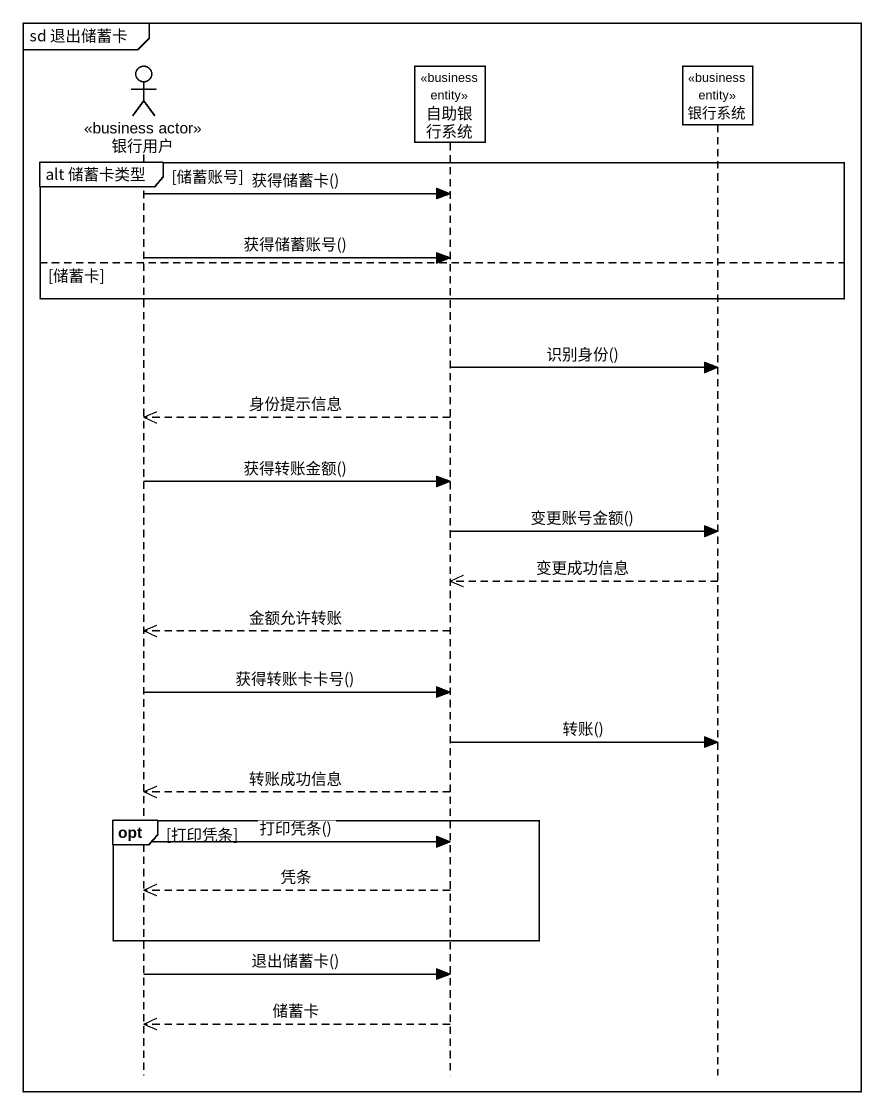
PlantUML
@startuml
mainframe sd 退出储蓄卡
hide footbox
actor 银行用户 <<business actor>>
participant 自助银行系统 <<business entity>>
participant 银行系统 <<business entity>>

group alt 储蓄卡类型 [储蓄账号]
  银行用户 -> 自助银行系统 : 获得储蓄卡()
  银行用户 -> 自助银行系统 : 获得储蓄账号()
else 储蓄卡
end
自助银行系统 -> 银行系统 : 识别身份()
自助银行系统 -->> 银行用户 : 身份提示信息
银行用户 -> 自助银行系统 : 获得转账金额()
自助银行系统 -> 银行系统 : 变更账号金额()
银行系统 -->> 自助银行系统 : 变更成功信息
自助银行系统 -->> 银行用户 : 金额允许转账
银行用户 -> 自助银行系统 : 获得转账卡卡号()
自助银行系统 -> 银行系统 : 转账()
自助银行系统 -->> 银行用户 : 转账成功信息
opt 打印凭条
  银行用户 -> 自助银行系统 : 打印凭条()
  自助银行系统 -->> 银行用户 : 凭条
end
银行用户 -> 自助银行系统 : 退出储蓄卡()
自助银行系统 -->> 银行用户 : 储蓄卡
@enduml
